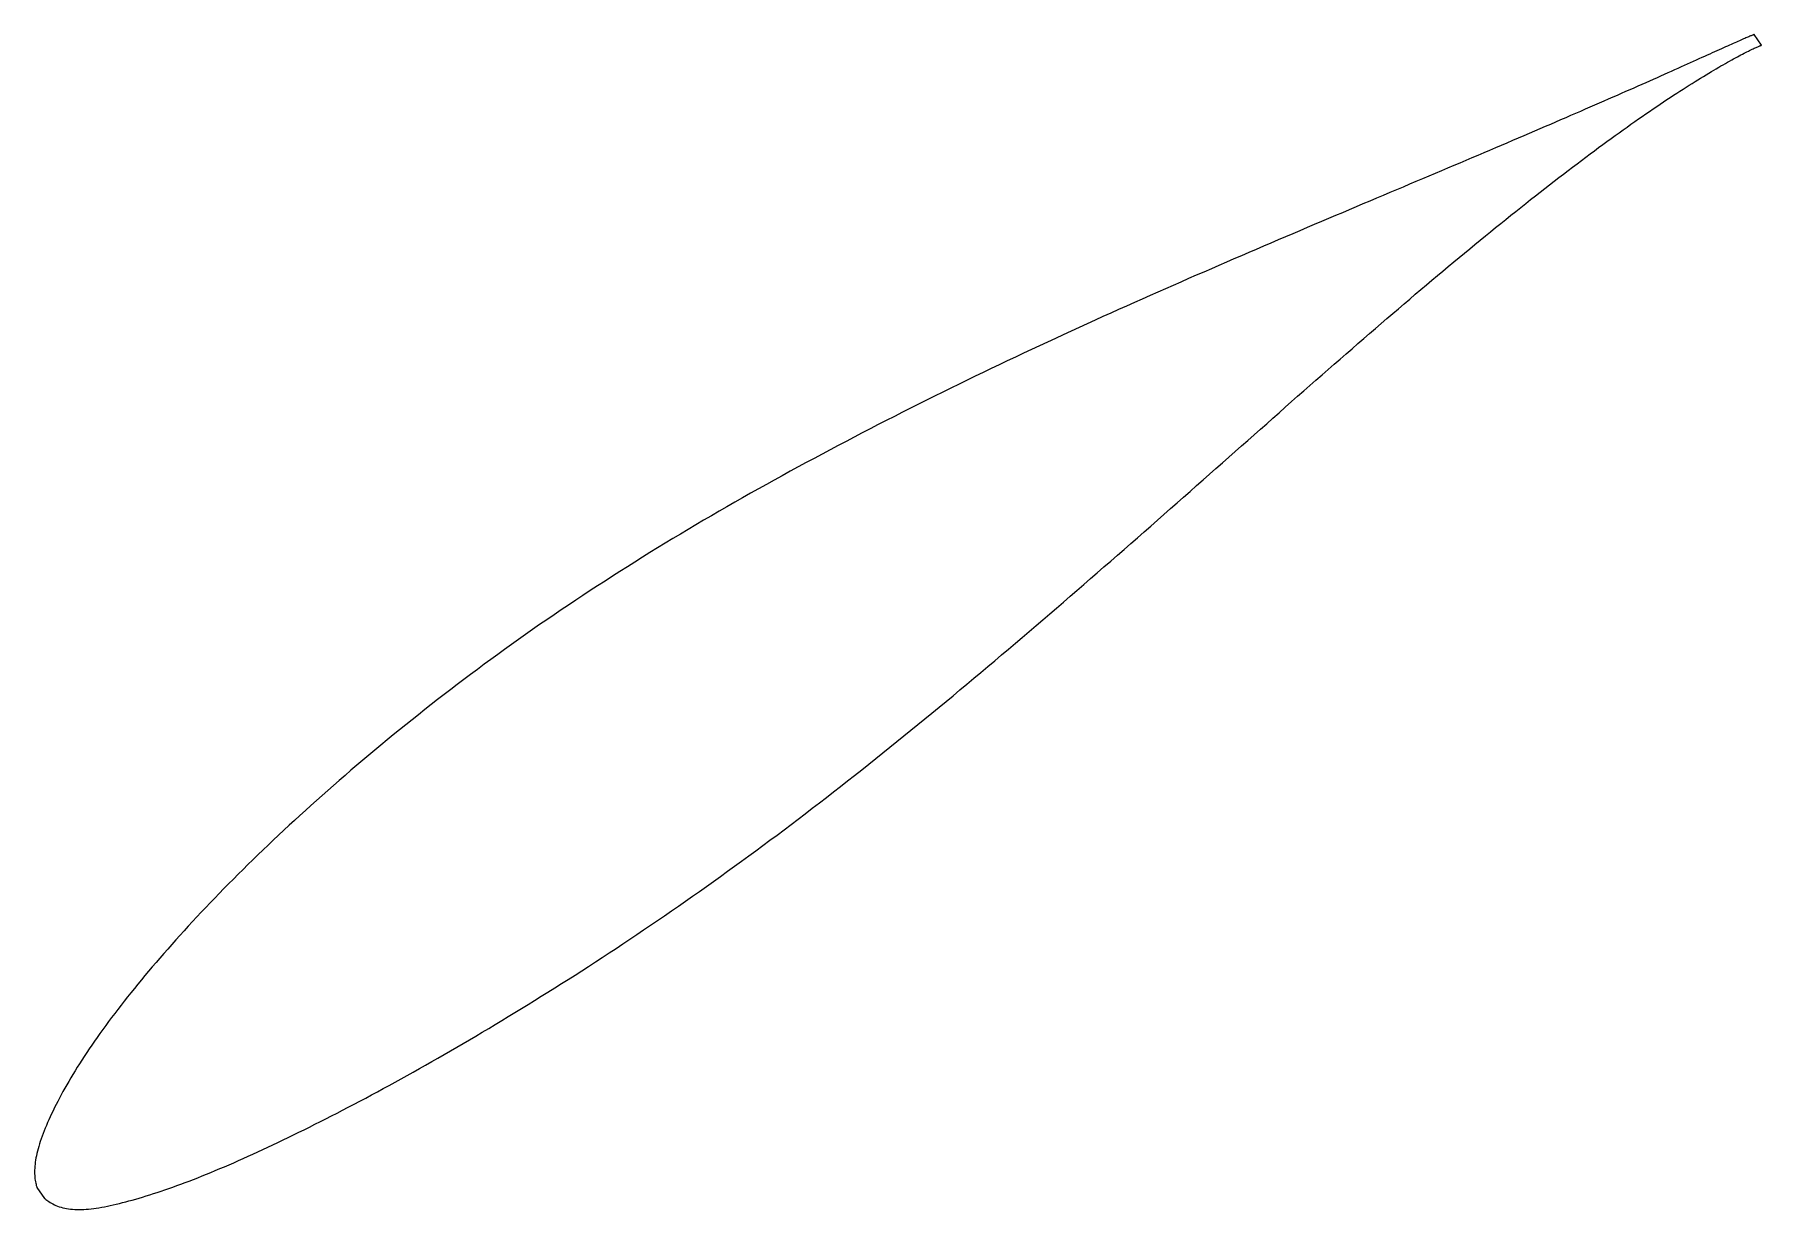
# Model space of a CAD drawing. Header units: metres. Extents: x -35 to 69, y -24 to 47.
import ezdxf

# ---------------------------------------------------------------- set-up
doc = ezdxf.new("R2010")
doc.units = ezdxf.units.M

msp = doc.modelspace()

# ---------------------------------------------------------------- linework, layer by layer
msp.add_lwpolyline([(68.37, 46.56), (68.37, 46.56), (68.36, 46.56), (68.35, 46.56), (68.33, 46.55), (68.31, 46.54), (68.29, 46.53), (68.26, 46.52), (68.22, 46.51), (68.19, 46.49), (68.14, 46.48), (68.1, 46.46), (68.05, 46.43), (67.99, 46.41), (67.93, 46.39), (67.87, 46.36), (67.8, 46.33), (67.73, 46.3), (67.65, 46.26), (67.57, 46.23), (67.48, 46.19), (67.39, 46.15), (67.3, 46.11), (67.2, 46.07), (67.1, 46.02), (66.99, 45.97), (66.88, 45.92), (66.77, 45.87), (66.65, 45.82), (66.53, 45.76), (66.4, 45.71), (66.27, 45.65), (66.13, 45.59), (65.99, 45.52), (65.85, 45.46), (65.7, 45.39), (65.55, 45.32), (65.39, 45.25), (65.23, 45.18), (65.06, 45.1), (64.89, 45.03), (64.72, 44.95), (64.54, 44.87), (64.36, 44.79), (64.18, 44.7), (63.99, 44.62), (63.79, 44.53), (63.59, 44.44), (63.39, 44.35), (63.19, 44.26), (62.98, 44.17), (62.76, 44.07), (62.55, 43.97), (62.32, 43.87), (62.1, 43.77), (61.87, 43.67), (61.63, 43.57), (61.4, 43.46), (61.15, 43.35), (60.91, 43.25), (60.66, 43.14), (60.4, 43.02), (60.15, 42.91), (59.89, 42.8), (59.62, 42.68), (59.35, 42.56), (59.08, 42.44), (58.8, 42.32), (58.52, 42.2), (58.24, 42.08), (57.95, 41.95), (57.66, 41.82), (57.36, 41.7), (57.07, 41.57), (56.76, 41.44), (56.46, 41.3), (56.15, 41.17), (55.83, 41.04), (55.52, 40.9), (55.2, 40.76), (54.87, 40.62), (54.55, 40.48), (54.22, 40.34), (53.88, 40.2), (53.54, 40.05), (53.2, 39.91), (52.86, 39.76), (52.51, 39.61), (52.16, 39.46), (51.81, 39.31), (51.45, 39.16), (51.09, 39.01), (50.73, 38.85), (50.36, 38.7), (49.99, 38.54), (49.62, 38.38), (49.24, 38.22), (48.86, 38.06), (48.48, 37.9), (48.09, 37.74), (47.71, 37.58), (47.32, 37.41), (46.92, 37.24), (46.53, 37.08), (46.13, 36.91), (45.73, 36.74), (45.32, 36.57), (44.91, 36.4), (44.5, 36.22), (44.09, 36.05), (43.68, 35.87), (43.26, 35.7), (42.84, 35.52), (42.42, 35.34), (41.99, 35.16), (41.57, 34.98), (41.14, 34.79), (40.71, 34.61), (40.27, 34.43), (39.84, 34.24), (39.4, 34.05), (38.96, 33.86), (38.52, 33.67), (38.08, 33.48), (37.63, 33.29), (37.18, 33.1), (36.73, 32.9), (36.28, 32.71), (35.83, 32.51), (35.37, 32.31), (34.92, 32.12), (34.46, 31.92), (34, 31.71), (33.54, 31.51), (33.08, 31.31), (32.61, 31.1), (32.15, 30.9), (31.68, 30.69), (31.21, 30.48), (30.74, 30.27), (30.27, 30.06), (29.8, 29.85), (29.33, 29.64), (28.86, 29.42), (28.38, 29.2), (27.91, 28.99), (27.43, 28.77), (26.95, 28.55), (26.48, 28.33), (26, 28.11), (25.52, 27.89), (25.04, 27.66), (24.56, 27.44), (24.08, 27.21), (23.59, 26.98), (23.11, 26.75), (22.63, 26.52), (22.15, 26.29), (21.66, 26.06), (21.18, 25.82), (20.7, 25.59), (20.21, 25.35), (19.73, 25.11), (19.24, 24.87), (18.76, 24.63), (18.28, 24.39), (17.79, 24.15), (17.31, 23.9), (16.83, 23.66), (16.34, 23.41), (15.86, 23.17), (15.38, 22.92), (14.89, 22.67), (14.41, 22.42), (13.93, 22.16), (13.45, 21.91), (12.97, 21.66), (12.49, 21.4), (12.01, 21.14), (11.53, 20.89), (11.05, 20.63), (10.57, 20.37), (10.1, 20.1), (9.62, 19.84), (9.15, 19.58), (8.67, 19.31), (8.2, 19.05), (7.73, 18.78), (7.26, 18.51), (6.79, 18.24), (6.32, 17.97), (5.86, 17.7), (5.39, 17.43), (4.93, 17.15), (4.46, 16.88), (4, 16.6), (3.54, 16.33), (3.08, 16.05), (2.63, 15.77), (2.17, 15.49), (1.72, 15.21), (1.27, 14.92), (0.82, 14.64), (0.37, 14.36), (-0.08, 14.07), (-0.52, 13.78), (-0.97, 13.5), (-1.41, 13.21), (-1.85, 12.92), (-2.28, 12.63), (-2.72, 12.34), (-3.15, 12.05), (-3.58, 11.75), (-4.01, 11.46), (-4.44, 11.17), (-4.86, 10.87), (-5.28, 10.57), (-5.7, 10.28), (-6.12, 9.98), (-6.54, 9.68), (-6.95, 9.38), (-7.36, 9.08), (-7.77, 8.79), (-8.17, 8.48), (-8.58, 8.18), (-8.98, 7.88), (-9.38, 7.58), (-9.77, 7.28), (-10.16, 6.98), (-10.56, 6.67), (-10.94, 6.37), (-11.33, 6.07), (-11.71, 5.76), (-12.09, 5.46), (-12.47, 5.16), (-12.85, 4.85), (-13.22, 4.55), (-13.59, 4.25), (-13.96, 3.94), (-14.32, 3.64), (-14.68, 3.34), (-15.04, 3.03), (-15.4, 2.73), (-15.75, 2.43), (-16.1, 2.12), (-16.45, 1.82), (-16.8, 1.52), (-17.14, 1.22), (-17.48, 0.92), (-17.82, 0.62), (-18.15, 0.32), (-18.48, 0.02), (-18.81, -0.28), (-19.14, -0.58), (-19.46, -0.87), (-19.78, -1.17), (-20.09, -1.47), (-20.41, -1.76), (-20.72, -2.06), (-21.02, -2.35), (-21.33, -2.64), (-21.63, -2.94), (-21.93, -3.23), (-22.22, -3.52), (-22.51, -3.81), (-22.8, -4.1), (-23.09, -4.39), (-23.37, -4.67), (-23.65, -4.96), (-23.92, -5.24), (-24.19, -5.53), (-24.46, -5.81), (-24.73, -6.09), (-24.99, -6.37), (-25.25, -6.65), (-25.51, -6.93), (-25.76, -7.2), (-26.01, -7.48), (-26.25, -7.75), (-26.5, -8.02), (-26.73, -8.29), (-26.97, -8.56), (-27.2, -8.83), (-27.43, -9.09), (-27.66, -9.36), (-27.88, -9.62), (-28.1, -9.88), (-28.31, -10.14), (-28.53, -10.4), (-28.73, -10.66), (-28.94, -10.91), (-29.14, -11.16), (-29.34, -11.41), (-29.53, -11.66), (-29.72, -11.91), (-29.91, -12.16), (-30.1, -12.4), (-30.28, -12.64), (-30.45, -12.88), (-30.63, -13.12), (-30.8, -13.35), (-30.96, -13.59), (-31.12, -13.82), (-31.28, -14.05), (-31.44, -14.28), (-31.59, -14.5), (-31.74, -14.73), (-31.88, -14.95), (-32.02, -15.17), (-32.16, -15.38), (-32.29, -15.6), (-32.42, -15.81), (-32.55, -16.02), (-32.67, -16.23), (-32.79, -16.44), (-32.9, -16.64), (-33.02, -16.84), (-33.12, -17.04), (-33.23, -17.23), (-33.33, -17.43), (-33.43, -17.62), (-33.52, -17.8), (-33.61, -17.99), (-33.7, -18.17), (-33.78, -18.35), (-33.86, -18.53), (-33.94, -18.7), (-34.01, -18.87), (-34.08, -19.04), (-34.15, -19.2), (-34.21, -19.36), (-34.27, -19.52), (-34.32, -19.68), (-34.38, -19.83), (-34.42, -19.98), (-34.47, -20.13), (-34.51, -20.27), (-34.55, -20.41), (-34.58, -20.55), (-34.61, -20.69), (-34.64, -20.82), (-34.66, -20.95), (-34.68, -21.08), (-34.69, -21.2), (-34.71, -21.32), (-34.71, -21.44), (-34.72, -21.56), (-34.72, -21.67), (-34.72, -21.77), (-34.71, -21.88), (-34.71, -21.98), (-34.7, -22.07), (-34.68, -22.16), (-34.67, -22.25), (-34.65, -22.33), (-34.63, -22.4), (-34.62, -22.47), (-34.6, -22.52), (-34.59, -22.56), (-34.58, -22.59), (-34.13, -23.25), (-34.13, -23.25), (-34.11, -23.26), (-34.09, -23.28), (-34.05, -23.31), (-33.99, -23.35), (-33.93, -23.39), (-33.86, -23.44), (-33.79, -23.49), (-33.71, -23.54), (-33.62, -23.58), (-33.53, -23.63), (-33.44, -23.67), (-33.34, -23.71), (-33.24, -23.75), (-33.13, -23.78), (-33.03, -23.81), (-32.91, -23.83), (-32.8, -23.85), (-32.68, -23.87), (-32.56, -23.89), (-32.44, -23.9), (-32.31, -23.91), (-32.18, -23.91), (-32.05, -23.91), (-31.91, -23.91), (-31.77, -23.91), (-31.62, -23.9), (-31.48, -23.89), (-31.33, -23.87), (-31.17, -23.85), (-31.02, -23.83), (-30.86, -23.81), (-30.69, -23.78), (-30.52, -23.75), (-30.35, -23.71), (-30.18, -23.68), (-30, -23.64), (-29.82, -23.6), (-29.63, -23.55), (-29.44, -23.5), (-29.25, -23.45), (-29.06, -23.4), (-28.86, -23.35), (-28.65, -23.29), (-28.45, -23.23), (-28.24, -23.17), (-28.02, -23.1), (-27.81, -23.03), (-27.58, -22.96), (-27.36, -22.89), (-27.13, -22.81), (-26.9, -22.74), (-26.67, -22.65), (-26.43, -22.57), (-26.19, -22.48), (-25.95, -22.39), (-25.7, -22.3), (-25.45, -22.21), (-25.2, -22.11), (-24.94, -22.01), (-24.68, -21.9), (-24.42, -21.8), (-24.15, -21.69), (-23.89, -21.58), (-23.62, -21.46), (-23.34, -21.35), (-23.06, -21.23), (-22.78, -21.11), (-22.5, -20.98), (-22.21, -20.85), (-21.92, -20.72), (-21.63, -20.59), (-21.34, -20.46), (-21.04, -20.32), (-20.74, -20.18), (-20.44, -20.04), (-20.13, -19.89), (-19.82, -19.74), (-19.51, -19.59), (-19.19, -19.44), (-18.88, -19.28), (-18.56, -19.13), (-18.24, -18.97), (-17.91, -18.8), (-17.58, -18.64), (-17.25, -18.47), (-16.92, -18.3), (-16.58, -18.13), (-16.25, -17.95), (-15.91, -17.78), (-15.56, -17.6), (-15.22, -17.41), (-14.87, -17.23), (-14.52, -17.04), (-14.17, -16.85), (-13.82, -16.66), (-13.46, -16.47), (-13.1, -16.27), (-12.74, -16.07), (-12.38, -15.87), (-12.02, -15.67), (-11.65, -15.46), (-11.28, -15.25), (-10.91, -15.04), (-10.54, -14.83), (-10.16, -14.62), (-9.79, -14.4), (-9.41, -14.18), (-9.03, -13.96), (-8.65, -13.73), (-8.26, -13.51), (-7.88, -13.28), (-7.49, -13.05), (-7.1, -12.81), (-6.71, -12.58), (-6.32, -12.34), (-5.93, -12.1), (-5.53, -11.86), (-5.13, -11.62), (-4.74, -11.37), (-4.34, -11.12), (-3.94, -10.87), (-3.53, -10.62), (-3.13, -10.36), (-2.73, -10.11), (-2.32, -9.85), (-1.91, -9.59), (-1.51, -9.33), (-1.1, -9.06), (-0.69, -8.79), (-0.28, -8.52), (0.14, -8.25), (0.55, -7.98), (0.96, -7.7), (1.38, -7.43), (1.79, -7.15), (2.21, -6.87), (2.63, -6.58), (3.05, -6.3), (3.46, -6.01), (3.88, -5.72), (4.3, -5.43), (4.72, -5.13), (5.14, -4.84), (5.56, -4.54), (5.98, -4.24), (6.41, -3.94), (6.83, -3.63), (7.25, -3.33), (7.67, -3.02), (8.09, -2.71), (8.52, -2.4), (8.94, -2.09), (9.36, -1.77), (9.79, -1.46), (10.21, -1.14), (10.63, -0.82), (11.06, -0.5), (11.48, -0.18), (11.9, 0.15), (12.33, 0.47), (12.75, 0.8), (13.17, 1.13), (13.6, 1.46), (14.02, 1.79), (14.44, 2.12), (14.87, 2.46), (15.29, 2.79), (15.71, 3.13), (16.13, 3.47), (16.55, 3.81), (16.98, 4.15), (17.4, 4.49), (17.82, 4.83), (18.24, 5.17), (18.66, 5.52), (19.08, 5.86), (19.5, 6.21), (19.92, 6.55), (20.34, 6.9), (20.75, 7.25), (21.17, 7.6), (21.59, 7.95), (22.01, 8.3), (22.42, 8.65), (22.84, 9), (23.25, 9.35), (23.67, 9.7), (24.08, 10.05), (24.49, 10.4), (24.91, 10.75), (25.32, 11.11), (25.73, 11.46), (26.14, 11.81), (26.55, 12.16), (26.96, 12.52), (27.36, 12.87), (27.77, 13.22), (28.18, 13.57), (28.58, 13.93), (28.99, 14.28), (29.39, 14.63), (29.8, 14.98), (30.2, 15.33), (30.6, 15.68), (31, 16.03), (31.4, 16.38), (31.8, 16.73), (32.19, 17.08), (32.59, 17.43), (32.98, 17.78), (33.38, 18.13), (33.77, 18.47), (34.16, 18.82), (34.55, 19.16), (34.94, 19.51), (35.33, 19.85), (35.72, 20.19), (36.1, 20.53), (36.49, 20.87), (36.87, 21.21), (37.25, 21.55), (37.63, 21.89), (38.01, 22.22), (38.39, 22.56), (38.77, 22.89), (39.15, 23.22), (39.52, 23.55), (39.89, 23.88), (40.26, 24.21), (40.64, 24.54), (41, 24.86), (41.37, 25.19), (41.74, 25.51), (42.1, 25.83), (42.46, 26.14), (42.83, 26.46), (43.19, 26.78), (43.54, 27.09), (43.9, 27.4), (44.26, 27.71), (44.61, 28.02), (44.96, 28.32), (45.31, 28.62), (45.66, 28.93), (46.01, 29.23), (46.35, 29.52), (46.7, 29.82), (47.04, 30.11), (47.38, 30.4), (47.72, 30.69), (48.05, 30.98), (48.39, 31.26), (48.72, 31.54), (49.05, 31.82), (49.38, 32.1), (49.71, 32.37), (50.03, 32.65), (50.36, 32.92), (50.68, 33.18), (51, 33.45), (51.32, 33.71), (51.63, 33.97), (51.94, 34.23), (52.26, 34.48), (52.56, 34.73), (52.87, 34.98), (53.18, 35.23), (53.48, 35.47), (53.78, 35.72), (54.08, 35.95), (54.37, 36.19), (54.67, 36.42), (54.96, 36.66), (55.25, 36.88), (55.54, 37.11), (55.82, 37.33), (56.1, 37.55), (56.38, 37.77), (56.66, 37.98), (56.94, 38.19), (57.21, 38.4), (57.48, 38.61), (57.75, 38.81), (58.01, 39.01), (58.27, 39.2), (58.53, 39.4), (58.79, 39.59), (59.04, 39.78), (59.3, 39.96), (59.54, 40.14), (59.79, 40.32), (60.03, 40.5), (60.28, 40.67), (60.51, 40.84), (60.75, 41.01), (60.98, 41.18), (61.21, 41.34), (61.44, 41.5), (61.66, 41.65), (61.88, 41.8), (62.1, 41.95), (62.32, 42.1), (62.53, 42.25), (62.74, 42.39), (62.94, 42.52), (63.14, 42.66), (63.34, 42.79), (63.54, 42.92), (63.73, 43.05), (63.92, 43.17), (64.11, 43.29), (64.29, 43.41), (64.47, 43.52), (64.65, 43.63), (64.83, 43.74), (65, 43.85), (65.16, 43.95), (65.33, 44.05), (65.49, 44.15), (65.64, 44.25), (65.8, 44.34), (65.95, 44.43), (66.09, 44.51), (66.24, 44.6), (66.37, 44.68), (66.51, 44.75), (66.64, 44.83), (66.77, 44.9), (66.89, 44.97), (67.02, 45.04), (67.13, 45.1), (67.25, 45.17), (67.36, 45.23), (67.46, 45.28), (67.56, 45.34), (67.66, 45.39), (67.76, 45.44), (67.85, 45.48), (67.93, 45.53), (68.02, 45.57), (68.09, 45.61), (68.17, 45.64), (68.24, 45.68), (68.31, 45.71), (68.37, 45.74), (68.43, 45.77), (68.48, 45.79), (68.53, 45.81), (68.58, 45.83), (68.62, 45.85), (68.66, 45.87), (68.69, 45.88), (68.72, 45.89), (68.75, 45.9), (68.77, 45.91), (68.78, 45.91), (68.8, 45.92), (68.8, 45.92), (68.8, 45.92), (68.37, 46.56)], close=True)

doc.saveas('drawing.dxf')
